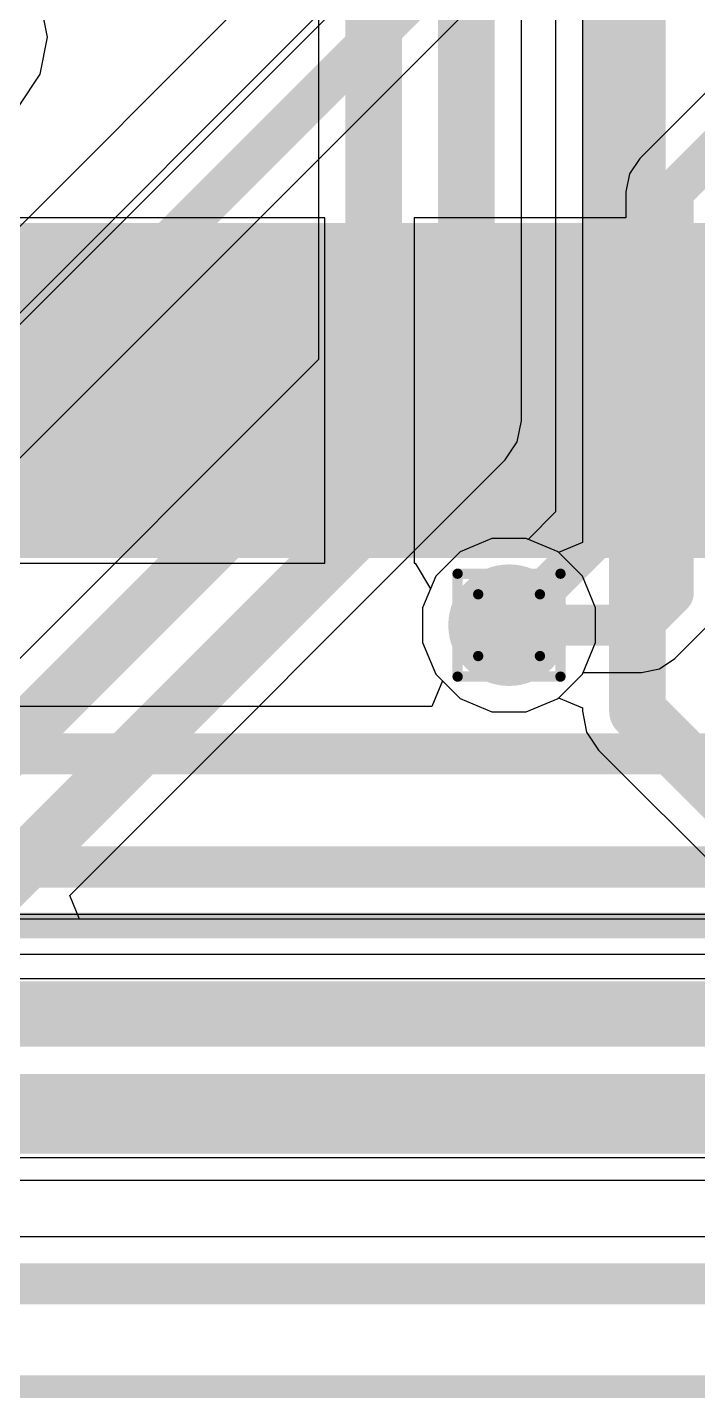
# Model space of a CAD drawing. Header units: inches. Extents: x -22 to 5433, y -13 to 5447.
# Drawn here: x 15.87 to 19.18, y 20.83 to 27.56 of the extents above; entities that cross this region are included whole.
import ezdxf

# ---------------------------------------------------------------- set-up
doc = ezdxf.new("R2010")
doc.units = ezdxf.units.IN
for name, color, linetype in [('Bottom Layer', 5, 'Continuous'), ('Bottom Overlay', 54, 'Continuous'), ('Bottom Solder', 6, 'Continuous'), ('Drill Drawing', 1, 'Continuous'), ('Ground', 16, 'Continuous'), ('Power', 76, 'Continuous'), ('Top Layer', 1, 'Continuous'), ('Top Paste', 8, 'Continuous'), ('Top Solder', 216, 'Continuous'), ('Via Holes', 16, 'Continuous')]:
    doc.layers.add(name, color=color, linetype=linetype)

msp = doc.modelspace()

# ---------------------------------------------------------------- hatches: boundary and pattern name
at = {"layer": 'Bottom Layer'}
h = msp.add_hatch(color=5, dxfattribs=at)
edge = h.paths.add_edge_path()
edge.add_arc((18.25039784, 24.6126), 0.2999994, 0, 360)
at = {"layer": 'Ground'}
h = msp.add_hatch(color=16, dxfattribs=at)
edge = h.paths.add_edge_path()
edge.add_arc((18.25039784, 24.6126), 0.2999994, 0, 360)
at = {"layer": 'Power'}
h = msp.add_hatch(color=76, dxfattribs=at)
edge = h.paths.add_edge_path()
edge.add_arc((18.25039784, 24.6126), 0.2999994, 0, 360)
at = {"layer": 'Top Layer'}
for points in [[(16.21310067, 25.0457462), (15.90810001, 25.0457462), (15.90810001, 26.49574584), (16.21310067, 26.49574584)], [(16.71309967, 25.0457462), (16.40809901, 25.0457462), (16.40809901, 26.49574584), (16.71309967, 26.49574584)], [(17.21309867, 25.0457462), (16.90809801, 25.0457462), (16.90809801, 26.49574584), (17.21309867, 26.49574584)], [(17.71310021, 25.0457462), (17.40809955, 25.0457462), (17.40809955, 26.49574584), (17.71310021, 26.49574584)], [(18.21309921, 25.0457462), (17.90809855, 25.0457462), (17.90809855, 26.49574584), (18.21309921, 26.49574584)], [(18.71310075, 25.0457462), (18.40810009, 25.0457462), (18.40810009, 26.49574584), (18.71310075, 26.49574584)], [(19.21309975, 25.0457462), (18.90809909, 25.0457462), (18.90809909, 26.49574584), (19.21309975, 26.49574584)]]:
    msp.add_hatch(color=1, dxfattribs=at).paths.add_polyline_path(points)
h = msp.add_hatch(color=1, dxfattribs=at)
edge = h.paths.add_edge_path()
edge.add_arc((18.25039784, 24.6126), 0.2999994, 0, 360)
at = {"layer": 'Top Paste'}
for points in [[(16.21310067, 25.0457462), (15.90810001, 25.0457462), (15.90810001, 26.49574584), (16.21310067, 26.49574584)], [(16.71309967, 25.0457462), (16.40809901, 25.0457462), (16.40809901, 26.49574584), (16.71309967, 26.49574584)], [(17.21309867, 25.0457462), (16.90809801, 25.0457462), (16.90809801, 26.49574584), (17.21309867, 26.49574584)], [(17.71310021, 25.0457462), (17.40809955, 25.0457462), (17.40809955, 26.49574584), (17.71310021, 26.49574584)], [(18.21309921, 25.0457462), (17.90809855, 25.0457462), (17.90809855, 26.49574584), (18.21309921, 26.49574584)], [(18.71310075, 25.0457462), (18.40810009, 25.0457462), (18.40810009, 26.49574584), (18.71310075, 26.49574584)], [(19.21309975, 25.0457462), (18.90809909, 25.0457462), (18.90809909, 26.49574584), (19.21309975, 26.49574584)]]:
    msp.add_hatch(color=8, dxfattribs=at).paths.add_polyline_path(points)
at = {"layer": 'Top Solder'}
for points in [[(16.31470067, 24.9441462), (15.80650001, 24.9441462), (15.80650001, 26.59734584), (16.31470067, 26.59734584)], [(16.81469967, 24.9441462), (16.30649901, 24.9441462), (16.30649901, 26.59734584), (16.81469967, 26.59734584)], [(17.31469867, 24.9441462), (16.80649801, 24.9441462), (16.80649801, 26.59734584), (17.31469867, 26.59734584)], [(17.81470021, 24.9441462), (17.30649955, 24.9441462), (17.30649955, 26.59734584), (17.81470021, 26.59734584)], [(18.31469921, 24.9441462), (17.80649855, 24.9441462), (17.80649855, 26.59734584), (18.31469921, 26.59734584)], [(18.81470075, 24.9441462), (18.30650009, 24.9441462), (18.30650009, 26.59734584), (18.81470075, 26.59734584)], [(19.31469975, 24.9441462), (18.80649909, 24.9441462), (18.80649909, 26.59734584), (19.31469975, 26.59734584)]]:
    msp.add_hatch(color=216, dxfattribs=at).paths.add_polyline_path(points)
at = {"layer": 'Via Holes'}
h = msp.add_hatch(color=7, dxfattribs=at)
edge = h.paths.add_edge_path()
edge.add_arc((18.25039784, 24.6126), 0.1499997, 0, 360)

# ---------------------------------------------------------------- linework, layer by layer
at = {"layer": 'Bottom Layer'}
for p, q in [((18.31112416, 25.62143212), (18.31112416, 32.81517694)), ((17.3100746, 28.3132149), (17.3100746, 25.92344574)), ((18.61227418, 28.28264092), (18.61227418, 25.020524)), ((15.9715581, 27.51477606), (15.93508878, 27.69812088)), ((15.93508878, 27.33143124), (15.9715581, 27.51477606)), ((15.83123072, 27.17599848), (15.93508878, 27.33143124)), ((17.3100746, 25.92344574), (14.54841388, 23.16178502)), ((18.2904257, 25.51737086), (18.31112416, 25.62143212)), ((18.23147992, 25.42915158), (18.2904257, 25.51737086)), ((16.08144612, 23.27911778), (18.23147992, 25.42915158)), ((18.16546278, 25.0395994), (18.0085238, 24.97459064)), ((18.3353329, 25.0395994), (18.16546278, 25.0395994)), ((18.49227188, 24.97459064), (18.3353329, 25.0395994)), ((18.0085238, 24.97459064), (17.8884072, 24.85447404)), ((18.49494142, 24.9719211), (18.49227188, 24.97459064)), ((18.61227418, 25.020524), (18.49494142, 24.9719211)), ((17.8884072, 24.85447404), (17.82339844, 24.69753506)), ((17.82339844, 24.69753506), (17.82339844, 24.52766494)), ((17.82339844, 24.52766494), (17.8884072, 24.37072596)), ((17.8884072, 24.37072596), (18.0085238, 24.25060936)), ((18.0085238, 24.25060936), (18.16546278, 24.1856006)), ((18.3353329, 24.1856006), (18.49227188, 24.25060936)), ((18.49227188, 24.25060936), (18.49494142, 24.2532789)), ((18.49494142, 24.2532789), (18.61227418, 24.204676)), ((18.16546278, 24.1856006), (18.3353329, 24.1856006)), ((18.61227418, 24.204676), (18.61227418, 24.18848858)), ((18.61227418, 24.18848858), (18.63297264, 24.08442732)), ((18.63297264, 24.08442732), (18.69191842, 23.99620804)), ((18.69191842, 23.99620804), (19.40900868, 23.27911778)), ((16.13004902, 23.16178502), (16.08144612, 23.27911778)), ((30.86113208, 23.16178502), (6.071090219999999, 23.16178502)), ((19.36040578, 23.16178502), (16.13004902, 23.16178502))]:
    msp.add_line(p, q, dxfattribs=at)
for points in [[(18.03919938, 25.62143212, 0.2794, 0.2794, 0), (18.03919938, 33.08569963999999, 0.2794, 0.2794, 0)], [(17.58199938, 25.81080944, 0.2794, 0.2794, 0), (17.58199938, 28.26424878, 0.2794, 0.2794, 0)], [(18.88419896, 24.18848858, 0.2794, 0.2794, 0), (18.88419896, 28.28264092, 0.2794, 0.2794, 0)], [(14.52902098, 22.75783104, 0.2794, 0.2794, 0), (17.58199938, 25.81080944, 0.2794, 0.2794, 0)], [(14.98622098, 22.56845372, 0.2794, 0.2794, 0), (18.03919938, 25.62143212, 0.2794, 0.2794, 0)], [(18.88419896, 24.18848858, 0.2794, 0.2794, 0), (20.81482502, 22.25786252, 0.2794, 0.2794, 0)]]:
    msp.add_lwpolyline(points, format="xyseb", dxfattribs=at)
for points in [[(17.51214938, 25.81080944, 0.1397, 0.1397, 1), (17.65184938, 25.81080944, 0.1397, 0.1397, 1)], [(17.51214938, 25.81080944, 0.1397, 0.1397, 1), (17.65184938, 25.81080944, 0.1397, 0.1397, 1)], [(17.96934938, 25.62143212, 0.1397, 0.1397, 1), (18.10904938, 25.62143212, 0.1397, 0.1397, 1)], [(17.96934938, 25.62143212, 0.1397, 0.1397, 1), (18.10904938, 25.62143212, 0.1397, 0.1397, 1)], [(18.81434896, 24.18848858, 0.1397, 0.1397, 1), (18.95404896, 24.18848858, 0.1397, 0.1397, 1)], [(18.81434896, 24.18848858, 0.1397, 0.1397, 1), (18.95404896, 24.18848858, 0.1397, 0.1397, 1)]]:
    msp.add_lwpolyline(points, format="xyseb", close=True, dxfattribs=at)
at = {"layer": 'Bottom Overlay'}
msp.add_lwpolyline([(4.95759994, 23.13088084, 0.127, 0.127, 0), (31.95759928, 23.13088084, 0.127, 0.127, 0)], format="xyseb", dxfattribs=at)
at = {"layer": 'Bottom Solder'}
for p in [(-3.7360733, 6.996137899999999), (-3.06610258, 7.237836679999999)]:
    msp.add_line(p, (5432.852131479999, 5447.49311058), dxfattribs=at)
at = {"layer": 'Drill Drawing'}
for points in [[(17.99639784, 24.8666, 0.0508, 0.0508, 0), (18.50439784, 24.8666, 0.0508, 0.0508, 0)], [(17.99639784, 24.3586, 0.0508, 0.0508, 0), (17.99639784, 24.8666, 0.0508, 0.0508, 0)], [(18.50439784, 24.3586, 0.0508, 0.0508, 0), (18.50439784, 24.8666, 0.0508, 0.0508, 0)], [(18.09799784, 24.765, 0.0508, 0.0508, 0), (18.40279784, 24.765, 0.0508, 0.0508, 0)], [(18.09799784, 24.4602, 0.0508, 0.0508, 0), (18.09799784, 24.765, 0.0508, 0.0508, 0)], [(18.40279784, 24.4602, 0.0508, 0.0508, 0), (18.40279784, 24.765, 0.0508, 0.0508, 0)], [(18.09799784, 24.4602, 0.0508, 0.0508, 0), (18.40279784, 24.4602, 0.0508, 0.0508, 0)], [(17.99639784, 24.3586, 0.0508, 0.0508, 0), (18.50439784, 24.3586, 0.0508, 0.0508, 0)]]:
    msp.add_lwpolyline(points, format="xyseb", dxfattribs=at)
for points in [[(17.98369784, 24.8666, 0.0254, 0.0254, 1), (18.00909784, 24.8666, 0.0254, 0.0254, 1)], [(17.98369784, 24.8666, 0.0254, 0.0254, 1), (18.00909784, 24.8666, 0.0254, 0.0254, 1)], [(18.49169784, 24.8666, 0.0254, 0.0254, 1), (18.51709784, 24.8666, 0.0254, 0.0254, 1)], [(18.49169784, 24.8666, 0.0254, 0.0254, 1), (18.51709784, 24.8666, 0.0254, 0.0254, 1)], [(18.08529784, 24.765, 0.0254, 0.0254, 1), (18.11069784, 24.765, 0.0254, 0.0254, 1)], [(18.08529784, 24.765, 0.0254, 0.0254, 1), (18.11069784, 24.765, 0.0254, 0.0254, 1)], [(18.39009784, 24.765, 0.0254, 0.0254, 1), (18.41549784, 24.765, 0.0254, 0.0254, 1)], [(18.39009784, 24.765, 0.0254, 0.0254, 1), (18.41549784, 24.765, 0.0254, 0.0254, 1)], [(18.08529784, 24.4602, 0.0254, 0.0254, 1), (18.11069784, 24.4602, 0.0254, 0.0254, 1)], [(18.08529784, 24.4602, 0.0254, 0.0254, 1), (18.11069784, 24.4602, 0.0254, 0.0254, 1)], [(18.39009784, 24.4602, 0.0254, 0.0254, 1), (18.41549784, 24.4602, 0.0254, 0.0254, 1)], [(18.39009784, 24.4602, 0.0254, 0.0254, 1), (18.41549784, 24.4602, 0.0254, 0.0254, 1)], [(17.98369784, 24.3586, 0.0254, 0.0254, 1), (18.00909784, 24.3586, 0.0254, 0.0254, 1)], [(17.98369784, 24.3586, 0.0254, 0.0254, 1), (18.00909784, 24.3586, 0.0254, 0.0254, 1)], [(18.49169784, 24.3586, 0.0254, 0.0254, 1), (18.51709784, 24.3586, 0.0254, 0.0254, 1)], [(18.49169784, 24.3586, 0.0254, 0.0254, 1), (18.51709784, 24.3586, 0.0254, 0.0254, 1)]]:
    msp.add_lwpolyline(points, format="xyseb", close=True, dxfattribs=at)
at = {"layer": 'Ground'}
for p, q in [((18.48002146, 29.44322788), (18.48002146, 25.17184704)), ((18.48002146, 25.17184704), (18.34413146, 25.0359545)), ((18.16546278, 25.0395994), (18.0085238, 24.97459064)), ((18.3353329, 25.0395994), (18.16546278, 25.0395994)), ((18.34413146, 25.0359545), (18.3353329, 25.0395994)), ((18.0085238, 24.97459064), (17.8884072, 24.85447404)), ((17.8884072, 24.85447404), (17.82339844, 24.69753506)), ((17.82339844, 24.69753506), (17.82339844, 24.52766494)), ((17.82339844, 24.52766494), (17.8884072, 24.37072596)), ((17.8884072, 24.37072596), (17.92145514, 24.33767802)), ((17.92145514, 24.33767802), (17.8688492, 24.21067802)), ((17.8688492, 24.21067802), (14.919833, 24.21067802)), ((13.3096, 23.18572198), (22.1265623, 23.18572198)), ((22.38880968, 21.59447802), (11.95421282, 21.59447802))]:
    msp.add_line(p, q, dxfattribs=at)
for points in [[(18.71309948, 25.07530164, 0.2032, 0.2032, 0), (18.71309948, 29.44322788, 0.2032, 0.2032, 0)], [(18.25039784, 24.6126, 0.2032, 0.2032, 0), (18.71309948, 25.07530164, 0.2032, 0.2032, 0)], [(14.5542, 23.9776, 0.2032, 0.2032, 0), (23.34519842, 23.9776, 0.2032, 0.2032, 0)], [(13.3096, 23.4188, 0.2032, 0.2032, 0), (23.52937636, 23.4188, 0.2032, 0.2032, 0)], [(11.85766996, 21.3614, 0.2032, 0.2032, 0), (23.241, 21.3614, 0.2032, 0.2032, 0)], [(10.9158532, 20.8087468, 0.2032, 0.2032, 0), (23.72342982, 20.8087468, 0.2032, 0.2032, 0)]]:
    msp.add_lwpolyline(points, format="xyseb", dxfattribs=at)
for points in [[(18.66229948, 25.07530164, 0.1016, 0.1016, 1), (18.76389948, 25.07530164, 0.1016, 0.1016, 1)], [(18.66229948, 25.07530164, 0.1016, 0.1016, 1), (18.76389948, 25.07530164, 0.1016, 0.1016, 1)], [(18.19959784, 24.6126, 0.1016, 0.1016, 1), (18.30119784, 24.6126, 0.1016, 0.1016, 1)]]:
    msp.add_lwpolyline(points, format="xyseb", close=True, dxfattribs=at)
at = {"layer": 'Power'}
for p, q in [((18.4397015, 28.70155549999999), (15.31518654, 25.57704054)), ((15.57653984, 25.17915208), (18.7010548, 28.30366704)), ((18.16546278, 25.0395994), (18.0085238, 24.97459064)), ((18.3353329, 25.0395994), (18.16546278, 25.0395994)), ((18.49227188, 24.97459064), (18.3353329, 25.0395994)), ((18.0085238, 24.97459064), (17.8884072, 24.85447404)), ((18.61238848, 24.85447404), (18.49227188, 24.97459064)), ((17.8884072, 24.85447404), (17.82339844, 24.69753506)), ((18.67739724, 24.69753506), (18.61238848, 24.85447404)), ((17.82339844, 24.69753506), (17.82339844, 24.52766494)), ((18.67739724, 24.52766494), (18.67739724, 24.69753506)), ((17.82339844, 24.52766494), (17.8884072, 24.37072596)), ((18.61238848, 24.37072596), (18.67739724, 24.52766494)), ((17.8884072, 24.37072596), (18.0085238, 24.25060936)), ((18.49227188, 24.25060936), (18.61238848, 24.37072596)), ((18.0085238, 24.25060936), (18.16546278, 24.1856006)), ((18.3353329, 24.1856006), (18.49227188, 24.25060936)), ((18.16546278, 24.1856006), (18.3353329, 24.1856006)), ((21.15701382, 22.86771398), (4.83178104, 22.86771398)), ((3.454158699999999, 21.87295854), (20.87753762, 21.87295854))]:
    msp.add_line(p, q, dxfattribs=at)
for points in [[(15.4117294, 25.34396252, 0.2032, 0.2032, 0), (18.60451194, 28.53674506, 0.2032, 0.2032, 0)], [(4.46614804, 22.63463596, 0.2032, 0.2032, 0), (21.15701382, 22.63463596, 0.2032, 0.2032, 0)], [(3.454158699999999, 22.10603656, 0.2032, 0.2032, 0), (20.97408048, 22.10603656, 0.2032, 0.2032, 0)]]:
    msp.add_lwpolyline(points, format="xyseb", dxfattribs=at)
at = {"layer": 'Top Layer'}
for p, q in [((20.11441494, 28.1344497), (18.89578898, 26.91582374)), ((18.89578898, 26.91582374), (18.8452633, 26.84020794)), ((18.8452633, 26.84020794), (18.8275214, 26.7510133)), ((18.8275214, 26.7510133), (18.8275214, 26.62274584)), ((17.3400974, 26.62274584), (15.28109974, 26.62274584)), ((17.3400974, 24.9187462), (17.3400974, 26.62274584)), ((18.8275214, 26.62274584), (17.78109982, 26.62274584)), ((17.78109982, 26.62274584), (17.78109982, 24.9187462)), ((15.28109974, 24.9187462), (17.3400974, 24.9187462)), ((17.78109982, 24.9187462), (17.7867437, 24.9187462)), ((17.7867437, 24.9187462), (17.862423, 24.79174366)), ((17.862423, 24.79174366), (17.82339844, 24.69753506)), ((17.82339844, 24.69753506), (17.82339844, 24.52766494)), ((19.06890776, 24.44778956), (19.22540986, 24.60429166)), ((17.82339844, 24.52766494), (17.8884072, 24.37072596)), ((18.99329196, 24.39726388), (19.06890776, 24.44778956)), ((17.8884072, 24.37072596), (18.0085238, 24.25060936)), ((18.49227188, 24.25060936), (18.61238848, 24.37072596)), ((18.61238848, 24.37072596), (18.61603084, 24.37952198)), ((18.61603084, 24.37952198), (18.90409732, 24.37952198)), ((18.90409732, 24.37952198), (18.99329196, 24.39726388)), ((18.0085238, 24.25060936), (18.16546278, 24.1856006)), ((18.3353329, 24.1856006), (18.49227188, 24.25060936)), ((18.16546278, 24.1856006), (18.3353329, 24.1856006)), ((22.15518048, 22.9869873), (12.5477524, 22.9869873)), ((12.84975332, 21.98593774), (22.15518048, 21.98593774))]:
    msp.add_line(p, q, dxfattribs=at)
for points in [[(19.06059942, 26.7510133, 0.2032, 0.2032, 0), (20.27922538, 27.96963926, 0.2032, 0.2032, 0)], [(19.06059942, 25.77074602, 0.2032, 0.2032, 0), (19.06059942, 26.7510133, 0.2032, 0.2032, 0)], [(19.06059942, 24.7691021, 0.2032, 0.2032, 0), (19.06059942, 25.77074602, 0.2032, 0.2032, 0)], [(18.90409732, 24.6126, 0.2032, 0.2032, 0), (19.06059942, 24.7691021, 0.2032, 0.2032, 0)], [(18.25039784, 24.6126, 0.2032, 0.2032, 0), (18.90409732, 24.6126, 0.2032, 0.2032, 0)], [(12.5477397, 22.71506252, 0.2794, 0.2794, 0), (22.42570318, 22.71506252, 0.2794, 0.2794, 0)], [(12.73711702, 22.25786252, 0.2794, 0.2794, 0), (22.42570318, 22.25786252, 0.2794, 0.2794, 0)]]:
    msp.add_lwpolyline(points, format="xyseb", dxfattribs=at)
for points in [[(19.00979942, 26.7510133, 0.1016, 0.1016, 1), (19.11139942, 26.7510133, 0.1016, 0.1016, 1)], [(19.00979942, 26.7510133, 0.1016, 0.1016, 1), (19.11139942, 26.7510133, 0.1016, 0.1016, 1)], [(19.00979942, 25.77074602, 0.1016, 0.1016, 1), (19.11139942, 25.77074602, 0.1016, 0.1016, 1)], [(19.00979942, 25.77074602, 0.1016, 0.1016, 1), (19.11139942, 25.77074602, 0.1016, 0.1016, 1)], [(19.00979942, 24.7691021, 0.1016, 0.1016, 1), (19.11139942, 24.7691021, 0.1016, 0.1016, 1)], [(19.00979942, 24.7691021, 0.1016, 0.1016, 1), (19.11139942, 24.7691021, 0.1016, 0.1016, 1)], [(18.19959784, 24.6126, 0.1016, 0.1016, 1), (18.30119784, 24.6126, 0.1016, 0.1016, 1)], [(18.85329732, 24.6126, 0.1016, 0.1016, 1), (18.95489732, 24.6126, 0.1016, 0.1016, 1)], [(18.85329732, 24.6126, 0.1016, 0.1016, 1), (18.95489732, 24.6126, 0.1016, 0.1016, 1)]]:
    msp.add_lwpolyline(points, format="xyseb", close=True, dxfattribs=at)

doc.saveas('drawing.dxf')
